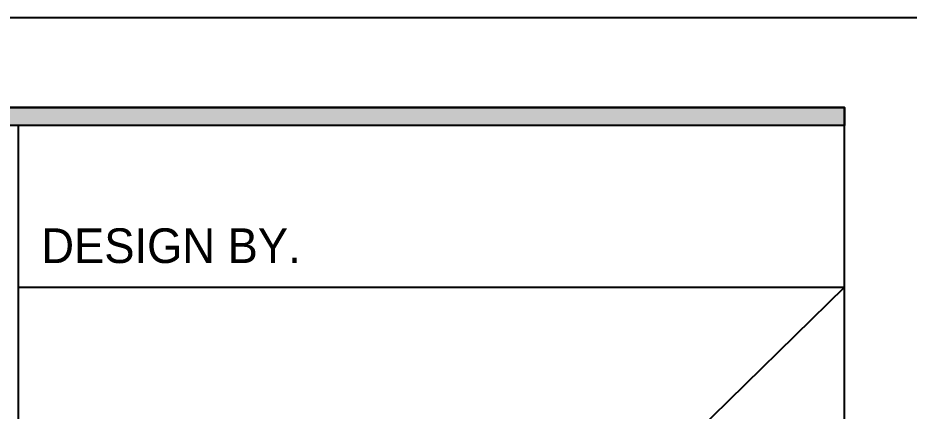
# Model space of a CAD drawing. Header units: inches. Extents: x 7740 to 83056, y -9304 to 75068.
# Drawn here: x 61608 to 63098, y 66788 to 67446 of the extents above; entities that cross this region are included whole.
import ezdxf
from ezdxf.enums import TextEntityAlignment as Align

# ---------------------------------------------------------------- set-up
doc = ezdxf.new("R2010")
doc.units = ezdxf.units.IN
doc.header["$LTSCALE"] = 50
doc.header["$MEASUREMENT"] = 0
for name, color, linetype in [('06-FUR', 6, 'Continuous'), ('F-SYM', 7, 'Continuous'), ('FORM(YOURNAME)-11', 1, 'Continuous')]:
    doc.layers.add(name, color=color, linetype=linetype)
doc.styles.add('YOURNAME', font='HY울릉도M.TTF')

# ---------------------------------------------------------------- blocks, each defined once
blk = doc.blocks.new('FORM-PLAN')
at = {"layer": 'FORM(YOURNAME)-11'}
h = blk.add_hatch(color=256, dxfattribs=at)
h.dxf.hatch_style = 1
h.paths.add_polyline_path([(-71444.2, 55115.2), (10555.8, 55115.2), (10555.8, 54915.2), (-71444.2, 54915.2)])
h.paths.add_polyline_path([(-71444.2, -2084.8), (10555.8, -2084.8), (10555.8, -2284.8), (-71444.2, -2284.8)])
at = {"layer": 'Defpoints', "color": 158}
for p, q in [((1345.8, 54915.2), (1345.8, -2084.8)), ((10555.8, 53115.2), (1345.8, 44093.4)), ((1345.8, 53115.2), (10555.8, 53115.2))]:
    blk.add_line(p, q, dxfattribs=at)
blk.add_lwpolyline([(-71444.2, -2284.8), (10555.8, -2284.8), (10555.8, 55115.2), (-71444.2, 55115.2)], close=True, dxfattribs=at)
at = {"layer": 'FORM(YOURNAME)-11', "color": 250}
blk.add_lwpolyline([(-72444.2, -3284.8), (11555.8, -3284.8), (11555.8, 56115.2), (-72444.2, 56115.2)], close=True, dxfattribs=at)
at = {"layer": 'FORM(YOURNAME)-11'}
blk.add_lwpolyline([(-71444.2, 55115.2), (10555.8, 55115.2), (10555.8, 54915.2), (-71444.2, 54915.2)], close=True, dxfattribs=at)
at = {"layer": 'FORM(YOURNAME)-11', "color": 14, "style": 'YOURNAME'}
blk.add_text('DESIGN BY.', height=386.14, dxfattribs=at).set_placement((1603.2, 53576.8), align=Align.MIDDLE_LEFT)
at = {"layer": 'FORM(YOURNAME)-11', "color": 3, "style": 'YOURNAME'}
for tag, height, p in [('1', 450.5, (9905.3, 18187.7)), ('2', 450.5, (9905.3, 17544.1)), ('3', 450.5, (9905.3, 16257)), ('4', 450.5, (9905.3, 14326.3)), ('5', 514.9, (9905.3, 12009.4)), ('6', 514.9, (9905.3, 9756.9)), ('7', 514.9, (9905.3, 7504.4)), ('8', 514.9, (9905.3, 5251.9)), ('9', 514.9, (9905.3, 2999.4)), ('10', 514.9, (5655, 811.3)), ('11', 514.9, (9905.3, 746.9)), ('12', 514.9, (5655, -1441.2)), ('13', 514.9, (9905.3, -1441.2))]:
    blk.add_attdef(tag, text='', height=height, dxfattribs=at).set_placement(p, align=Align.MIDDLE_RIGHT)
blk = doc.blocks.new('*U810')
at = {"layer": 'F-SYM', "xscale": 0.15, "yscale": 0.15, "zscale": 0.15}
blk.add_blockref('FORM-PLAN', (61406.4, 59028.4), dxfattribs=at)

msp = doc.modelspace()

# ---------------------------------------------------------------- block references
at = {"layer": '06-FUR'}
msp.add_blockref('*U810', (0, 0), dxfattribs=at)

doc.saveas('drawing.dxf')
